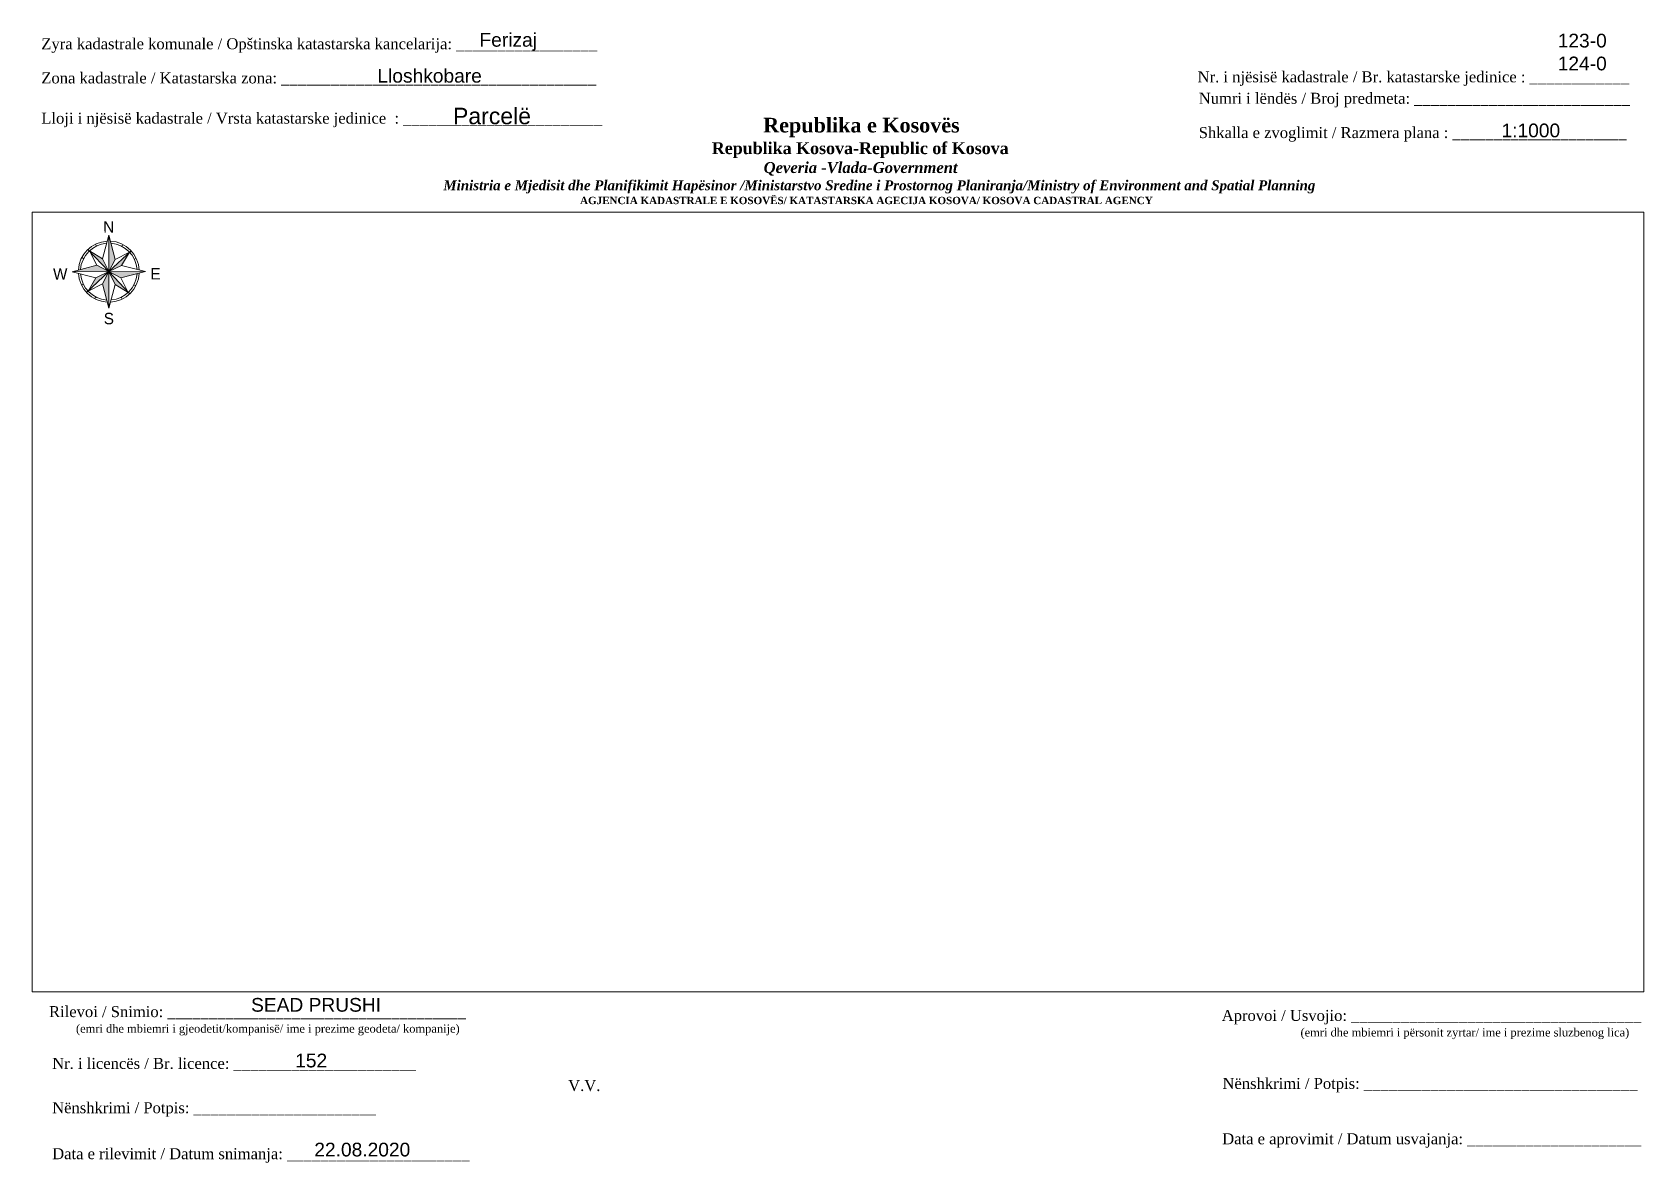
# Paper-space layout 'Manuali' of a CAD drawing. Header units: metres. Extents: x 1 to 448, y 2 to 534.
# Drawn here: x 1 to 294.5, y 1.6 to 207.5 of the extents above; entities outside this region: 3.
import ezdxf
from ezdxf.enums import TextEntityAlignment as Align

# ---------------------------------------------------------------- set-up
doc = ezdxf.new("R2010")
doc.units = ezdxf.units.M
doc.layers.get('0').update_dxf_attribs({"lineweight": 0})
doc.layers.add('Korniza e jashtme', color=7, linetype='Continuous', lineweight=0)
doc.styles.add('North Arrow Text', font='BOD_R.TTF', dxfattribs={"height": 0.1})
doc.styles.get("Standard").update_dxf_attribs({"font": 'arial.ttf'})

# ---------------------------------------------------------------- blocks, each defined once
blk = doc.blocks.new('*U55')
at = {"linetype": 'ByBlock', "lineweight": -2}
h = blk.add_hatch(color=0, dxfattribs=at)
h.paths.add_polyline_path([(-0.3603977846115514, 262.7616386862578), (-1.301632308183205e-12, -1.538146514291603e-12), (45.45173878367086, 86.93901868428073)])
h.paths.add_polyline_path([(148.3316982304647, 139.7295252388079), (-1.301217892215647e-12, -1.840292152758931e-12), (91.96656744727999, 44.36259334204132)])
h.paths.add_polyline_path([(262.7616386862605, 0.360397784608715), (-1.603777946650532e-12, -1.538560930259161e-12), (86.93901868428127, -45.45173878367429)])
h.paths.add_polyline_path([(-2.511458109955185e-12, -6.333672627598532e-13), (44.36259334204247, -91.96656744728298), (139.7295252388082, -148.331698230468)])
h.paths.add_polyline_path([(-1.300803476248089e-12, -2.142437791226255e-12), (-45.45173878367344, -86.93901868428426), (0.3603977846083433, -262.7616386862604)])
h.paths.add_polyline_path([(-9.429300221657079e-14, -6.300519350193897e-13), (-91.9665674472832, -44.362593342045), (-148.3316982304676, -139.7295252388114)])
h.paths.add_polyline_path([(-86.93901868428418, 45.45173878367061), (-262.7616386862616, -0.3603977846117893), (-2.510214862052514e-12, -1.539804178161834e-12)])
h.paths.add_polyline_path([(-44.36259334204446, 91.96656744727976), (-139.729525238811, 148.3316982304642), (-1.603363530682973e-12, -1.840706568726488e-12)])
at = {"color": 0, "linetype": 'ByBlock', "lineweight": -2}
for points in [[(-0.360397784611552, 262.7616386862581), (-44.36259334204446, 91.96656744728035)], [(-0.360397784611552, 262.7616386862581), (0.3603977846086452, -262.7616386862603)], [(-0.360397784611552, 262.7616386862581), (45.45173878367084, 86.93901868428163)], [(-1.302046724150763e-12, -1.236000875824275e-12), (-150.1064818643879, 159.3474917508753)], [(-139.729525238812, 148.3316982304657), (-86.93901868428418, 45.45173878367121)], [(-139.729525238812, 148.3316982304654), (-44.36259334204446, 91.96656744728035)], [(-95.11193023274502, 197.17327342315), (-88.53678196238823, 183.5425595417639)], [(-1.302046724150763e-12, -1.236000875824275e-12), (159.3474917508749, 150.1064818643857)], [(148.3316982304653, 139.7295252388094), (45.45173878367084, 86.93901868428163)], [(148.3316982304653, 139.7295252388094), (91.96656744727999, 44.36259334204193)], [(101.424201412629, 194.0018309006612), (94.41268181820223, 180.5903608592988)], [(-262.7616386862609, -0.3603977846114863), (-86.93901868428418, 45.45173878367121)], [(262.7616386862578, 0.3603977846090134), (-262.7616386862607, -0.3603977846114859)], [(-194.0018309006637, 101.4242014126291), (-180.5903608593013, 94.4126818182023)], [(-86.93901868428418, 45.45173878367121), (-2.208483639552744e-12, -1.237244123726949e-12)], [(-44.36259334204446, 91.96656744728035), (-1.302461140118321e-12, -9.338552373569481e-13)], [(45.45173878367084, 86.93901868428163), (-1.302875556085879e-12, -6.317095988896215e-13)], [(91.96656744727999, 44.36259334204193), (-1.302046724150763e-12, -1.236000875824275e-12)], [(262.761638686258, 0.3603977846087118), (86.93901868428127, -45.45173878367399)], [(262.761638686258, 0.3603977846087118), (91.96656744727999, 44.36259334204193)], [(197.1732734231499, 95.11193023274187), (183.5425595417638, 88.53678196238508)], [(-262.7616386862609, -0.3603977846114863), (-91.9665674472832, -44.3625933420444)], [(-197.1732734231522, -95.11193023274525), (-183.5425595417661, -88.53678196238802)], [(-1.302046724150763e-12, -1.236000875824275e-12), (-159.3474917508779, -150.1064818643875)], [(-148.3316982304679, -139.7295252388113), (-91.9665674472832, -44.3625933420444)], [(-148.3316982304679, -139.7295252388113), (-45.45173878367344, -86.93901868428365)], [(-91.9665674472832, -44.3625933420444), (-1.302875556085879e-12, -6.317095988896215e-13)], [(-1.603777946650532e-12, -1.538560930259161e-12), (-45.45173878367344, -86.93901868428365)], [(0.3603977846089474, -262.7616386862603), (-45.45173878367344, -86.93901868428365)], [(-1.302046724150763e-12, -1.236000875824275e-12), (150.106481864385, -159.3474917508778)], [(-1.302046724150763e-12, -1.236000875824275e-12), (86.93901868428127, -45.45173878367399)], [(-1.604192362618089e-12, -1.236415291791833e-12), (44.36259334204186, -91.96656744728283)], [(0.3603977846089474, -262.7616386862603), (44.36259334204186, -91.96656744728283)], [(139.7295252388087, -148.3316982304679), (44.36259334204186, -91.96656744728283)], [(139.7295252388087, -148.331698230468), (86.93901868428127, -45.45173878367399)], [(180.5903608592981, -94.41268181820509), (194.0018309006605, -101.4242014126316)], [(-94.41268181820485, -180.5903608593009), (-101.4242014126314, -194.0018309006636)], [(88.53678196238502, -183.542559541766), (95.11193023274241, -197.1732734231522)]]:
    blk.add_lwpolyline(points, dxfattribs=at)
for radius, start, end in [(218.9145473124134, 93.07360153862182, 177.0835694940956), (203.7808453299707, 94.4220313573908, 175.7351396753266), (218.9145473124134, 3.07360153862171, 87.08356949409556), (203.7808453299707, 4.422031357390751, 85.73513967532655), (218.9145473124134, 183.0736015386214, 267.0835694940953), (203.7808453299707, 184.4220313573904, 265.7351396753262), (218.9145473124134, 273.0736015386215, 357.0835694940949), (203.7808453299707, 274.4220313573905, 355.7351396753259)]:
    blk.add_arc((-1.302046724150763e-12, -1.236000875824275e-12), radius, start, end, dxfattribs=at)
at = {"color": 0, "linetype": 'ByBlock', "lineweight": -2, "style": 'North Arrow Text'}
for s, p in [('N', (-0.3487694455718341, 254.2835582103195)), ('W', (-348.2826081024237, -81.64257959393443)), ('E', (335.3437996853132, -80.70493342876519)), ('S', (0.5508615587568375, -401.6264584564254))]:
    blk.add_text(s, height=81.91680473753075, rotation=0.0785855163586994, dxfattribs=at).set_placement(p, align=Align.BOTTOM_CENTER)

psp = doc.layouts.new('Manuali')

# ---------------------------------------------------------------- block references
at = {"xscale": 0.0254, "yscale": 0.0254, "zscale": 0.0254}
psp.add_blockref('*U55', (14.91395270704311, 163.9086372796456), dxfattribs=at)

# ---------------------------------------------------------------- texts
for s, insert, char_height, width, attachment_point in [('Pronari i parcelave 469-17,3133-1,3133-2,3179-0 LZ INVEST me numër të biznesit  {\\H0.91667x;811301449}, si dhe pronari i parcelës 469-12 z. Gëzim Baliu me numër personal 1012208614,  janë pajtuar që të regjistrohet kufiri mes parcelave të lartëcekura të jetë linja e krijuar mes pikave 1, 160399 siq është paraqitur në manual.\\PPalët e lartëcekura e japin pëlqimin për riregjistrimin e pjesës grafikej në operatin kadastral me nënshkrim!', (352.5335647398613, 525.9900311505243), 2.5, 196.1895505180171, 5), ('LZ INVEST\\P{\\fTimes New Roman|b0|i0|c0|p18;\\H0.91667x;811301449}\\PNënshkrimi\\P\\P___________________', (281.7305784985149, 504.5693725512584), 2.5, 57.4738058237392, 5), ('Gëzim Baliu\\P1012208614\\PNënshkrimi\\P\\P___________________', (326.0805916777754, 504.5693725512584), 2.5, 57.4738058237392, 5), ('{\\fTimes New Roman|b0|i0|c0|p18;Zyra kadastrale komunale / Opštinska katastarska kancelarija: _________________}', (2.615089347212916, 206.4148132788666), 2, 100.6873395261896, 1), ('Ferizaj', (87.67686904349407, 205.7474688808416), 2.5, 9.973472348059943, 5), ('123-0\\P124-0', (283.3349593088719, 203.8817815893926), 2.5, 34.84744102960792, 5), ('{\\fTimes New Roman|b0|i0|c0|p18;Zona kadastrale / Katastarska zona: ______________________________________}', (2.615089347212916, 200.1897527681973), 2, 100.6873395261896, 1), ('Lloshkobare', (73.35917789523717, 199.5618404290948), 2.5, 41.15074607605089, 5), ('{\\fTimes New Roman|b0|i0|c0|p18;Nr. i njësisë kadastrale / Br. katastarske jedinice : ____________}', (213.268257888576, 200.3875877656609), 2, 79.94836673526106, 1), ('Parcelë', (84.72437286732793, 192.2359025313511), 3, 28.85289070188098, 5), ('{\\fTimes New Roman|b0|i0|c0|p18;Numri i lëndës / Broj predmeta: __________________________}', (213.4711076887088, 196.4829873033091), 2, 79.94836673526106, 1), ('{\\fTimes New Roman|b0|i0|c0|p18;Lloji i njësisë kadastrale / Vrsta katastarske jedinice  : ________________________}', (2.615089347212916, 192.863370321423), 2, 100.6873395261896, 1), ('\\pi77.297;{\\fBook Antiqua|b1|i0|c0|p18;\\H1.333x;Republika e Kosovës\\fTimes New Roman|b1|i0|c0|p18;\\P\\pi67.927;\\fBook Antiqua|b1|i0|c0|p18;\\H0.8125x;Republika Kosova-Republic of Kosova\\fTimes New Roman|b1|i0|c0|p18;\\P\\pi77.378;\\fBook Antiqua|b1|i1|c0|p18;\\H0.9233x;Qeveria -Vlada-Government \\P\\pi13.032,l6,t23.033;\\fTimes New Roman|b1|i1|c0|p18;\\H0.9x;Ministria e Mjedisit dhe Planifikimit Hapësinor /Ministarstvo Sredine i Prostornog Planiranja/Ministry of Environment and Spatial Planning\\P\\pi43.931,l0,tz;\\fBook Antiqua|b1|i0|c0|p18;\\H0.7406x;AGJENCIA KADASTRALE E KOSOVËS/ KATASTARSKA AGECIJA KOSOVA/ KOSOVA CADASTRAL AGENCY}', (56.83018003452753, 191.9263091447262), 2, 191.82371987901, 1), ('1:1000', (273.9684092293501, 189.6085017092562), 2.5, 10.17839512022846, 5), ('{\\fTimes New Roman|b0|i0|c0|p18;Shkalla e zvoglimit / Razmera plana : _____________________}', (213.4711076887088, 190.2361787172222), 2, 79.94836673526106, 1), ('{\\fTimes New Roman|b0|i0|c0|p18;Rilevoi / Snimio: ____________________________________\\P     \\H0.75x;(emri dhe mbiemri i gjeodetit/kompanisë/ ime i prezime geodeta/ kompanije)}', (41.99289153559312, 27.49274276088998), 2, 74.7958215483859, 5), ('SEAD PRUSHI', (52.66846107239792, 30.37330309636216), 2.5, 27.18158146284416, 5), ('{\\fTimes New Roman|b0|i0|c0|p18; Aprovoi / Usvojio: ___________________________________\\P                    \\H0.75x;(emri dhe mbiemri i përsonit zyrtar/ ime i prezime sluzbenog lica)}', (216.9039405180142, 29.46608738328803), 2, 83.34402442406417, 1), ('{\\fTimes New Roman|b0|i0|c0|p18;Nr. i licencës / Br. licence: ______________________\\P                                }', (4.594980761400166, 20.72811090623782), 2, 83.34402442406417, 1), ('152', (51.77622045606405, 20.23225510312008), 2.5, 5.397100230176406, 5), ('{\\fTimes New Roman|b0|i0|c0|p18;V.V.                                 }', (101.532650530448, 15.68403375433243), 2, 5.70755248322007, 5), ('{\\fTimes New Roman|b0|i0|c0|p18; Nënshkrimi / Potpis: _________________________________}', (217.0407116816878, 17.08297375968357), 2, 83.34402442406417, 1), ('{\\fTimes New Roman|b0|i0|c0|p18;Nënshkrimi / Potpis: ______________________\\P                                 }', (4.594980761400166, 12.65713031814835), 2, 83.34402442406417, 1), ('{\\fTimes New Roman|b0|i0|c0|p18; Data e aprovimit / Datum usvajanja: _____________________}', (216.9905926281231, 7.00323557668834), 2, 83.34402442406417, 1), ('{\\fTimes New Roman|b0|i0|c0|p18;Data e rilevimit / Datum snimanja: ______________________\\P                                 }', (4.594980761400166, 4.285580829259288), 2, 83.34402442406417, 1), ('22.08.2020', (61.0906111358853, 4.016877600730808), 2.5, 21.18596133382312, 5)]:
    psp.add_mtext(s, dxfattribs=dict(insert=insert, char_height=char_height, width=width, attachment_point=attachment_point))

# ---------------------------------------------------------------- viewports
at = {"layer": 'Korniza e jashtme', "view_target_point": (7509580.026569232, 4695509.761010052), "view_twist_angle": -2.508876042356775e-05}
psp.add_viewport(center=(147.7533489607724, 103.7300520948136), size=(293.5833958203148, 141.9908389038878), view_center_point=(22.95910068558582, -0.4896329524253247), view_height=141.9908389508702, dxfattribs=at)

doc.saveas('drawing.dxf')
